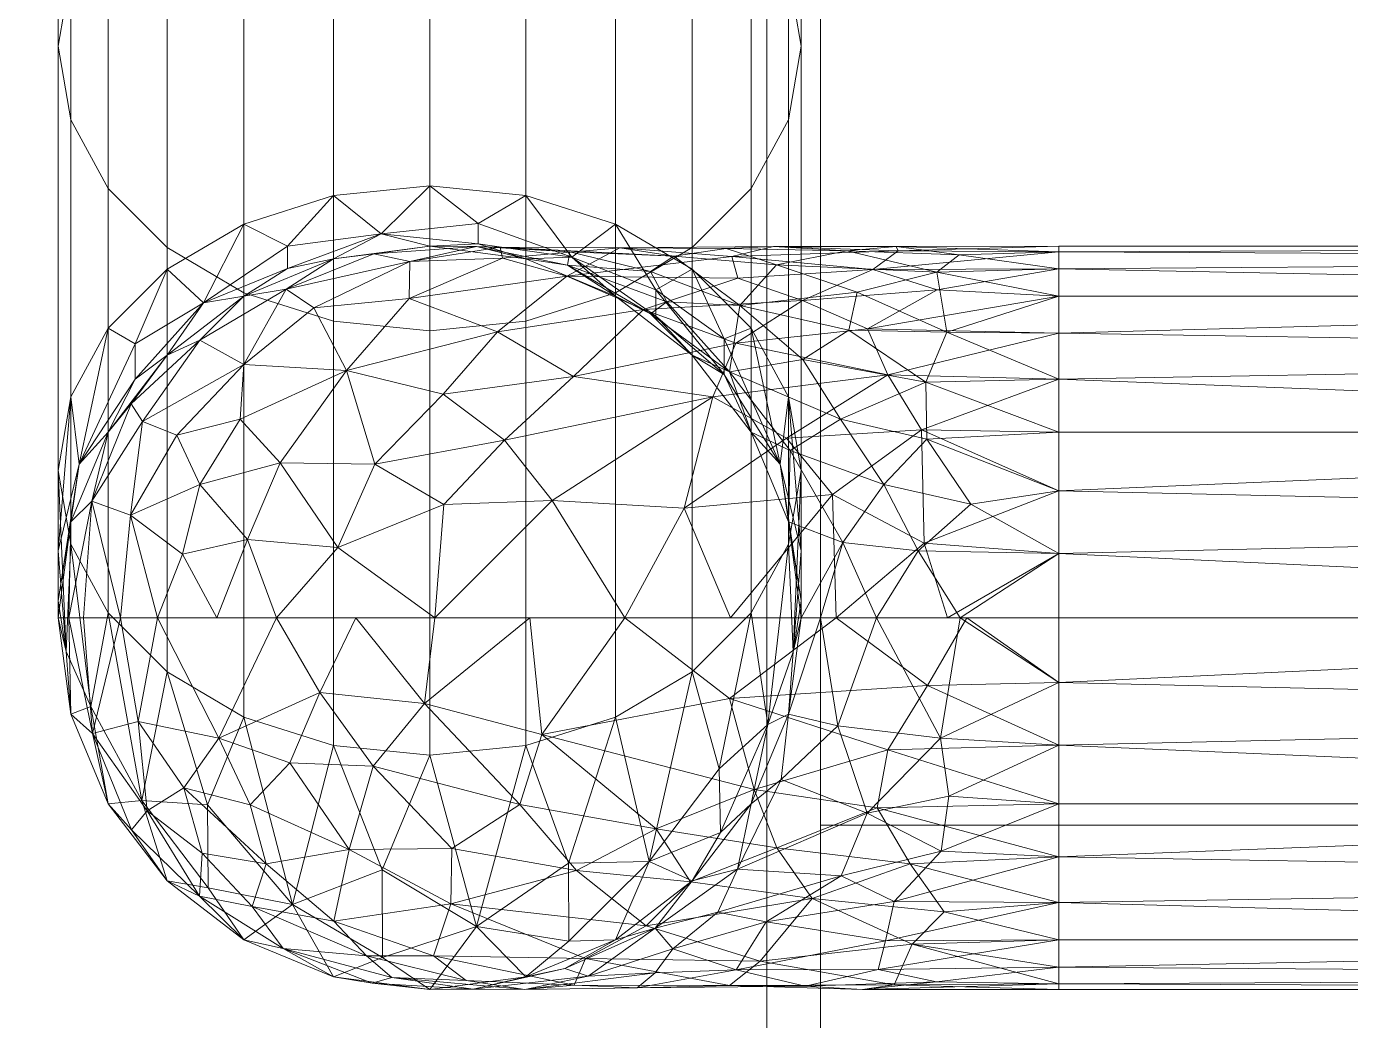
# Model space of a CAD drawing. Header units: metres. Extents: x -150801 to 1016817, y -66838 to 268038.
# Drawn here: x -107213.3 to -106919.3, y 200386.1 to 200606.6 of the extents above; entities that cross this region are included whole.
import ezdxf

# ---------------------------------------------------------------- set-up
doc = ezdxf.new("R2010")
doc.units = ezdxf.units.M
doc.layers.add('A-FLOR', color=192, linetype='Continuous', lineweight=9)
doc.layers.add('E-ELEC-EQPM', color=1, linetype='Continuous', lineweight=9)

# ---------------------------------------------------------------- blocks, each defined once
blk = doc.blocks.new('3512C 1500 kW Tier 2 - 3512C 1500 kW Tier 2-363337-_3D_')
at = {"layer": 'E-ELEC-EQPM'}
mesh = blk.add_polyface(dxfattribs=at)
corners = [(1139.95, 941.72, 1.53), (589.76, 941.72, 1.53), (589.76, 2154.86, 1.53), (1139.95, 2154.86, 1.53)]
mesh.append_faces([[corners[k] for k in face] for face in [(0, 1, 2, 3)]])
mesh = blk.add_polyface(dxfattribs=at)
corners = [(589.76, 941.72, 142.62), (1139.95, 941.72, 142.62), (1139.95, 2154.86, 142.62), (589.76, 2154.86, 142.62)]
mesh.append_faces([[corners[k] for k in face] for face in [(3, 0, 1, 2)]])
mesh = blk.add_polyface(dxfattribs=at)
corners = [(916.09, 953.63, 696.75), (-915.66, 953.63, 696.75), (-915.66, 1330.92, 696.75), (916.09, 1330.92, 696.75)]
mesh.append_faces([[corners[k] for k in face] for face in [(0, 1, 2, 3)]])
mesh = blk.add_polyface(dxfattribs=at)
corners = [(421.11, 953.63, 1280.13), (1063.75, 953.63, 637.5), (1063.75, 1330.92, 637.5), (421.11, 1330.92, 1280.13)]
mesh.append_faces([[corners[k] for k in face] for face in [(0, 1, 2, 3)]])
mesh = blk.add_polyface(dxfattribs=at)
corners = [(1001.42, 953.63, 611.43), (916.09, 953.63, 696.75), (916.09, 1330.92, 696.75), (1001.42, 1330.92, 611.43)]
mesh.append_faces([[corners[k] for k in face] for face in [(3, 0, 1, 2)]])
mesh = blk.add_polyface(dxfattribs=at)
corners = [(870.14, 1311.35, 605.64), (848.8, 1311.35, 602.83), (828.91, 1311.35, 594.59), (811.84, 1311.35, 581.49), (798.73, 1311.35, 564.41), (790.5, 1311.35, 544.53), (787.69, 1311.35, 523.19), (790.5, 1311.35, 501.85), (798.73, 1311.35, 481.96), (811.84, 1311.35, 464.89), (828.91, 1311.35, 451.79), (848.8, 1311.34, 443.55), (870.14, 1311.34, 440.74), (870.14, 1006.54, 440.75), (855.82, 1006.54, 442.01), (841.94, 1006.54, 445.73), (828.91, 1006.55, 451.8), (817.14, 1006.55, 460.04), (806.98, 1006.55, 470.21), (798.73, 1006.55, 481.98), (792.66, 1006.55, 495), (788.94, 1006.55, 508.89), (787.69, 1006.55, 523.2), (788.94, 1006.55, 537.52), (792.66, 1006.55, 551.4), (798.73, 1006.55, 564.43), (806.98, 1006.55, 576.2), (817.14, 1006.55, 586.36), (828.91, 1006.55, 594.61), (841.94, 1006.55, 600.68), (855.82, 1006.55, 604.4), (870.14, 1006.55, 605.65)]
mesh.append_faces([[corners[k] for k in face] for face in [(30, 1, 29), (29, 2, 28), (28, 2, 27), (23, 6, 22), (21, 7, 20), (20, 8, 19), (19, 8, 18)]], dxfattribs={"vtx0": -1, "vtx1": -1})
mesh.append_faces([[corners[k] for k in face] for face in [(27, 2, 3), (29, 1, 2), (24, 4, 5), (4, 25, 26), (4, 24, 25), (23, 5, 6), (6, 21, 22), (21, 6, 7), (20, 7, 8), (17, 9, 10), (18, 8, 9), (14, 11, 12), (10, 16, 17), (10, 15, 16)]], dxfattribs={"vtx0": -1, "vtx2": -1})
mesh.append_faces([[corners[k] for k in face] for face in [(0, 1, 30), (3, 4, 26), (26, 27, 3), (23, 24, 5), (10, 11, 15), (17, 18, 9), (14, 15, 11)]], dxfattribs={"vtx1": -1, "vtx2": -1})
mesh.append_faces([[corners[k] for k in face] for face in [(30, 31, 0), (12, 13, 14)]], dxfattribs={"vtx2": -1})
mesh = blk.add_polyface(dxfattribs=at)
corners = [(870.14, 1311.34, 440.74), (891.48, 1311.34, 443.55), (911.36, 1311.35, 451.79), (928.44, 1311.35, 464.89), (941.54, 1311.35, 481.96), (949.78, 1311.35, 501.85), (952.59, 1311.35, 523.19), (949.78, 1311.35, 544.53), (941.54, 1311.35, 564.41), (928.44, 1311.35, 581.49), (911.36, 1311.35, 594.59), (891.48, 1311.35, 602.83), (870.14, 1311.35, 605.64), (870.14, 1006.55, 605.65), (884.46, 1006.55, 604.4), (898.34, 1006.55, 600.68), (911.36, 1006.55, 594.61), (923.14, 1006.55, 586.36), (933.3, 1006.55, 576.2), (941.54, 1006.55, 564.43), (947.62, 1006.55, 551.4), (951.34, 1006.55, 537.52), (952.59, 1006.55, 523.2), (951.34, 1006.55, 508.89), (947.62, 1006.55, 495), (941.54, 1006.55, 481.98), (933.3, 1006.55, 470.21), (923.14, 1006.55, 460.04), (911.36, 1006.55, 451.8), (898.34, 1006.54, 445.73), (884.46, 1006.54, 442.01), (870.14, 1006.54, 440.75)]
mesh.append_faces([[corners[k] for k in face] for face in [(30, 1, 29), (29, 2, 28), (28, 2, 27), (23, 6, 22), (21, 7, 20), (20, 8, 19), (19, 8, 18)]], dxfattribs={"vtx0": -1, "vtx1": -1})
mesh.append_faces([[corners[k] for k in face] for face in [(27, 2, 3), (29, 1, 2), (24, 4, 5), (4, 25, 26), (4, 24, 25), (23, 5, 6), (6, 21, 22), (21, 6, 7), (20, 7, 8), (17, 9, 10), (18, 8, 9), (14, 11, 12), (10, 16, 17), (10, 15, 16)]], dxfattribs={"vtx0": -1, "vtx2": -1})
mesh.append_faces([[corners[k] for k in face] for face in [(0, 1, 30), (3, 4, 26), (26, 27, 3), (23, 24, 5), (10, 11, 15), (17, 18, 9), (14, 15, 11)]], dxfattribs={"vtx1": -1, "vtx2": -1})
mesh.append_faces([[corners[k] for k in face] for face in [(30, 31, 0), (12, 13, 14)]], dxfattribs={"vtx2": -1})
mesh = blk.add_polyface(dxfattribs=at)
corners = [(870.14, 1006.54, 440.75), (870.14, 957.11, 446.33), (870.14, 910.16, 462.76), (870.14, 868.04, 489.22), (870.14, 832.87, 524.4), (870.14, 806.4, 566.52), (870.14, 789.97, 613.47), (870.14, 784.4, 662.9), (848.8, 787.21, 662.9), (828.91, 795.45, 662.9), (811.84, 808.55, 662.9), (798.73, 825.63, 662.9), (790.5, 845.52, 662.9), (787.69, 866.86, 662.9), (790.5, 888.19, 662.9), (798.73, 908.08, 662.9), (811.84, 925.16, 662.9), (828.91, 938.26, 662.9), (848.8, 946.5, 662.9), (870.14, 949.31, 662.9), (870.14, 953.66, 641), (870.14, 966.07, 622.42), (870.14, 984.64, 610.01), (870.14, 1006.55, 605.65), (855.82, 1006.55, 604.4), (841.94, 1006.55, 600.68), (828.91, 1006.55, 594.61), (817.14, 1006.55, 586.36), (806.98, 1006.55, 576.2), (798.73, 1006.55, 564.43), (792.66, 1006.55, 551.4), (788.94, 1006.55, 537.52), (787.69, 1006.55, 523.2), (788.94, 1006.55, 508.89), (792.66, 1006.55, 495), (798.73, 1006.55, 481.98), (806.98, 1006.55, 470.21), (817.14, 1006.55, 460.04), (828.91, 1006.55, 451.8), (841.94, 1006.54, 445.73), (855.82, 1006.54, 442.01), (806.66, 881.88, 516.48), (789.86, 921.05, 577.41), (812.81, 949.68, 606.03), (821.11, 929.71, 471.78), (789.97, 933.94, 521.49), (813.9, 825.62, 577.71), (799.69, 949.64, 489.47), (840.54, 967.65, 613.68), (797.88, 961.78, 573.5), (791.03, 862.47, 586.82), (788.72, 959.45, 545.32), (842.79, 956.28, 451.31), (817.81, 977.03, 592.89), (816.18, 968.58, 464.46), (788.73, 970.85, 514.36), (799.98, 919.54, 621.46), (853.4, 958.56, 628.64), (826.53, 803.12, 612.11), (833, 946.86, 634.56), (797.22, 834.97, 614.9), (787.75, 877.24, 619.01), (793.4, 979.45, 556.77), (836.05, 854.68, 511.04), (853.56, 976.61, 444.48), (797.32, 979.54, 486.6), (844.89, 986.97, 604.91), (840.56, 815.84, 560.09), (844.24, 791.83, 625.4), (808.51, 815.84, 624.87), (789.38, 854.45, 626.84), (791.89, 897.42, 630.94), (830.49, 977.26, 602.2), (826.01, 958.03, 612.38), (844.1, 894.02, 476.27), (815.53, 933.45, 635.94), (855.22, 975.3, 613.32), (806.02, 964.03, 476.15), (809.16, 934.86, 481.35), (816.61, 898.77, 491.58), (801.71, 914.3, 501.74), (794.35, 897.33, 529.82), (788, 909.1, 553.09), (799.27, 862.28, 552.22), (815.21, 848.39, 538.57), (792.81, 965.23, 499.73), (788.88, 898, 599.51), (787.87, 882.48, 587.57), (790.32, 883, 560.66), (820.5, 869.83, 509.44), (830.73, 883.45, 490.16), (844.99, 869.97, 492.71), (854.48, 846.5, 511.02), (852.77, 826.41, 536.1), (835.75, 833.68, 535.69), (826.03, 824.79, 559.02), (829.59, 810.75, 582.99), (847.35, 800.43, 589.09), (855.98, 811.96, 558.3), (870.14, 819.64, 545.46), (793.26, 915.86, 600.83), (800.79, 935.7, 599.47), (870.14, 981.83, 443.54), (789.56, 984.44, 542.69), (787.71, 970.43, 529.92), (787.74, 943.2, 535.15), (788.2, 932.65, 555.35), (791.77, 943.87, 567.61), (870.14, 786.71, 642.46), (870.14, 933.64, 454.54), (806.73, 981.67, 579.55), (806.29, 959.89, 588.85), (828.39, 976.05, 454.32), (830.26, 946.11, 459.85), (845.76, 923.39, 460.89), (802.64, 915.92, 645.17), (822.63, 800.57, 641.54), (870.14, 889.1, 475.99), (794.77, 935.24, 505.14), (801.37, 841.12, 579.7), (870.14, 850.45, 506.81), (870.14, 798.19, 590)]
mesh.append_faces([[corners[k] for k in face] for face in [(102, 40, 0)]], dxfattribs={"vtx0": -1})
mesh.append_faces([[corners[k] for k in face] for face in [(19, 57, 18), (13, 70, 12), (11, 69, 10), (9, 68, 8), (10, 116, 9), (20, 57, 19), (17, 75, 16), (2, 114, 109), (99, 93, 4), (108, 68, 6)]], dxfattribs={"vtx0": -1, "vtx1": -1})
mesh.append_faces([[corners[k] for k in face] for face in [(64, 1, 52), (30, 103, 62), (36, 54, 77), (39, 64, 112), (42, 100, 101), (40, 102, 64), (118, 81, 45), (78, 80, 47), (59, 57, 48), (50, 88, 83), (77, 47, 65), (114, 74, 44), (72, 73, 48), (51, 103, 104), (62, 103, 51), (27, 110, 53), (84, 46, 119), (26, 53, 72), (29, 62, 110), (48, 66, 72), (105, 104, 55), (73, 72, 53), (82, 45, 81), (58, 97, 68), (113, 114, 44), (104, 105, 51), (55, 85, 45), (70, 50, 60), (32, 55, 104), (9, 116, 68), (51, 106, 107), (13, 61, 70), (60, 69, 11), (68, 108, 8), (34, 65, 85), (56, 101, 100), (76, 24, 66), (46, 95, 96), (119, 50, 83), (18, 57, 59), (47, 77, 78), (53, 110, 111), (24, 76, 22), (78, 77, 54), (86, 61, 71), (54, 112, 113), (17, 59, 75), (71, 61, 14), (68, 97, 121), (69, 46, 58), (92, 63, 91), (43, 101, 75), (87, 50, 61), (107, 62, 51), (62, 49, 110), (98, 67, 93), (80, 79, 41), (112, 64, 52), (85, 65, 47), (66, 48, 76), (95, 84, 94), (92, 93, 94), (96, 97, 58), (46, 69, 60), (116, 69, 58), (50, 70, 61), (60, 12, 70), (115, 71, 15), (86, 100, 42), (72, 66, 25), (73, 53, 43), (75, 73, 43), (59, 48, 73), (63, 90, 91), (79, 89, 41), (75, 59, 73), (115, 75, 56), (48, 57, 76), (21, 76, 57), (77, 65, 35), (78, 54, 44), (79, 78, 44), (78, 79, 80), (74, 90, 44), (90, 63, 89), (81, 80, 41), (118, 47, 80), (83, 81, 41), (86, 87, 61), (87, 88, 50), (105, 106, 51), (84, 83, 41), (60, 119, 46), (89, 84, 41), (63, 92, 94), (85, 47, 118), (33, 85, 55), (100, 71, 56), (87, 42, 82), (42, 87, 86), (88, 87, 82), (82, 81, 88), (83, 88, 81), (90, 89, 79), (84, 89, 63), (44, 90, 79), (90, 74, 91), (3, 92, 91), (93, 92, 4), (93, 99, 98), (93, 67, 94), (95, 94, 67), (84, 63, 94), (96, 95, 67), (84, 95, 46), (96, 67, 97), (46, 96, 58), (98, 97, 67), (98, 5, 97), (71, 100, 86), (75, 101, 56), (111, 101, 43), (101, 49, 107), (104, 103, 31), (105, 55, 45), (45, 82, 105), (106, 82, 42), (82, 106, 105), (107, 106, 42), (101, 107, 42), (107, 49, 62), (111, 110, 49), (101, 111, 49), (53, 111, 43), (113, 112, 52), (37, 112, 54), (113, 52, 114), (54, 113, 44), (109, 114, 52), (74, 114, 2), (75, 115, 16), (71, 115, 56), (69, 116, 10), (68, 116, 58), (74, 3, 91), (81, 118, 80), (85, 118, 45), (50, 119, 60), (84, 119, 83)]], dxfattribs={"vtx0": -1, "vtx1": -1, "vtx2": -1})
mesh.append_faces([[corners[k] for k in face] for face in [(54, 36, 37), (115, 15, 16), (65, 34, 35), (62, 29, 30), (55, 32, 33), (103, 30, 31), (66, 24, 25), (61, 13, 14), (59, 17, 18), (57, 20, 21), (52, 1, 109), (68, 121, 6), (110, 28, 29), (97, 5, 121)]], dxfattribs={"vtx0": -1, "vtx2": -1})
mesh.append_faces([[corners[k] for k in face] for face in [(92, 3, 120, 4)]], dxfattribs={"vtx0": -1, "vtx3": -1})
mesh.append_faces([[corners[k] for k in face] for face in [(23, 24, 22)]], dxfattribs={"vtx1": -1})
mesh.append_faces([[corners[k] for k in face] for face in [(39, 40, 64), (11, 12, 60), (33, 34, 85), (38, 39, 112), (26, 27, 53), (27, 28, 110), (117, 3, 74, 2), (37, 38, 112), (21, 22, 76), (14, 15, 71), (35, 36, 77), (25, 26, 72), (99, 5, 98), (102, 1, 64), (31, 32, 104)]], dxfattribs={"vtx1": -1, "vtx2": -1})
mesh.append_faces([[corners[k] for k in face] for face in [(108, 7, 8)]], dxfattribs={"vtx2": -1})
mesh = blk.add_polyface(dxfattribs=at)
corners = [(870.14, 784.4, 662.9), (870.14, 789.97, 613.47), (870.14, 806.4, 566.52), (870.14, 832.87, 524.4), (870.14, 868.04, 489.22), (870.14, 910.16, 462.76), (870.14, 957.11, 446.33), (870.14, 1006.54, 440.75), (884.46, 1006.54, 442.01), (898.34, 1006.54, 445.73), (911.36, 1006.55, 451.8), (923.14, 1006.55, 460.04), (933.3, 1006.55, 470.21), (941.54, 1006.55, 481.98), (947.62, 1006.55, 495), (951.34, 1006.55, 508.89), (952.59, 1006.55, 523.2), (951.34, 1006.55, 537.52), (947.62, 1006.55, 551.4), (941.54, 1006.55, 564.43), (933.3, 1006.55, 576.2), (923.14, 1006.55, 586.36), (911.36, 1006.55, 594.61), (898.34, 1006.55, 600.68), (884.46, 1006.55, 604.4), (870.14, 1006.55, 605.65), (870.14, 984.64, 610.01), (870.14, 966.07, 622.42), (870.14, 953.66, 641), (870.14, 949.31, 662.9), (891.48, 946.5, 662.9), (911.36, 938.26, 662.9), (928.44, 925.16, 662.9), (941.54, 908.08, 662.9), (949.78, 888.19, 662.9), (952.59, 866.86, 662.9), (949.78, 845.52, 662.9), (941.54, 825.63, 662.9), (928.44, 808.55, 662.9), (911.36, 795.45, 662.9), (891.48, 787.21, 662.9), (951.64, 898.96, 555.32), (926.18, 899.49, 493.76), (937.6, 941.58, 597.34), (946.3, 940.26, 504.98), (924.71, 830.55, 564.79), (908.18, 938.89, 461.1), (951.81, 950.25, 547.55), (913.48, 963.97, 607.91), (932.37, 951.76, 477.02), (894.09, 957.45, 627.04), (941.76, 968.08, 571.84), (949.9, 858.47, 600.76), (949.64, 902.05, 608.46), (951.52, 969.98, 514.43), (912.93, 804.16, 606.23), (899.39, 968.56, 449.47), (921.89, 980.41, 592.06), (896.81, 980.26, 607.11), (942.54, 973.99, 486.75), (924.69, 973.52, 464.1), (903.06, 854.32, 510.67), (950.9, 979.41, 542.83), (925.85, 935.19, 629.22), (943.48, 834.32, 620.58), (952.49, 876.53, 624.39), (895.79, 792.03, 623.81), (951.68, 933.39, 529.75), (945.69, 901.48, 525.84), (945.13, 867.73, 558.05), (870.14, 986.1, 443.06), (896.8, 820.04, 550.58), (938.95, 916.95, 633.61), (931.88, 815.75, 625.95), (933.57, 871.52, 525.88), (888.05, 933.44, 455.22), (896.03, 891.74, 477.61), (893.09, 802.15, 584.6), (952.59, 962.95, 530.8), (948.25, 934.87, 575.15), (948.18, 966.43, 557.18), (952.59, 887.99, 588.55), (952.2, 912.91, 570.26), (905.98, 944.91, 640.93), (951.15, 854.09, 634.7), (927.36, 958.23, 598.72), (933.07, 969.97, 584.6), (947.95, 896.87, 638.17), (934.16, 827.44, 594.72), (937.46, 845.57, 567.18), (922.3, 816.33, 590.46), (907.84, 812.3, 575.47), (911.61, 827.01, 552.15), (921.56, 848.99, 533.09), (902.29, 835.8, 531.23), (886.68, 842.44, 515.68), (889.11, 865.72, 493.97), (921.33, 871.77, 509.33), (911.53, 886.87, 489.12), (916.94, 917.13, 475.58), (870.14, 850.45, 506.81), (921.15, 943.95, 468.25), (935.32, 981.09, 474.43), (928.67, 924.79, 482.83), (938.47, 914.94, 501.22), (945.13, 852.84, 581.41), (870.14, 786.71, 642.46), (917.19, 800.65, 638.03), (909.68, 982.13, 600.14), (912.31, 966.2, 456.26), (885.16, 977.38, 444.07), (870.14, 819.64, 545.46), (943.57, 920.84, 607.24), (948.88, 916.92, 590.46), (935.41, 930.83, 615.52), (870.14, 933.64, 454.54), (870.14, 889.1, 475.99), (870.14, 798.19, 590), (950.6, 874.99, 575.98)]
mesh.append_faces([[corners[k] for k in face] for face in [(26, 24, 25)]], dxfattribs={"vtx0": -1})
mesh.append_faces([[corners[k] for k in face] for face in [(18, 62, 17), (70, 110, 6), (10, 56, 9), (28, 50, 27), (36, 84, 35), (34, 87, 33), (17, 78, 16), (13, 102, 12), (23, 108, 22), (9, 110, 8), (117, 66, 1)]], dxfattribs={"vtx0": -1, "vtx1": -1})
mesh.append_faces([[corners[k] for k in face] for face in [(66, 77, 55), (59, 54, 44), (85, 57, 48), (45, 91, 92), (104, 103, 49), (75, 56, 46), (58, 48, 108), (23, 58, 108), (54, 78, 67), (78, 17, 62), (57, 86, 21), (82, 47, 79), (86, 57, 85), (11, 60, 109), (44, 49, 59), (97, 74, 93), (56, 109, 46), (110, 70, 8), (60, 12, 102), (101, 60, 49), (60, 102, 49), (26, 58, 24), (103, 42, 99), (15, 54, 59), (50, 48, 58), (80, 79, 47), (27, 50, 58), (108, 48, 57), (48, 50, 83), (84, 64, 52), (65, 81, 53), (112, 114, 72), (75, 76, 5), (32, 72, 63), (65, 53, 87), (68, 44, 67), (59, 102, 13), (61, 94, 95), (54, 67, 44), (73, 64, 37), (97, 98, 42), (77, 71, 91), (88, 64, 73), (107, 66, 55), (19, 51, 80), (94, 71, 95), (30, 83, 50), (69, 74, 68), (28, 30, 50), (110, 75, 6), (80, 47, 62), (41, 69, 68), (79, 51, 43), (78, 62, 47), (114, 85, 63), (88, 105, 64), (84, 65, 35), (105, 118, 52), (66, 40, 106), (66, 117, 77), (82, 67, 47), (68, 67, 41), (118, 41, 81), (103, 104, 42), (105, 88, 89), (74, 42, 104), (9, 56, 110), (45, 90, 91), (87, 72, 33), (112, 72, 53), (107, 73, 38), (88, 90, 45), (89, 74, 69), (45, 92, 93), (75, 46, 76), (98, 99, 42), (96, 61, 95), (41, 118, 69), (71, 77, 2), (67, 78, 47), (16, 78, 54), (112, 79, 43), (81, 82, 113), (80, 62, 18), (79, 80, 51), (52, 81, 65), (82, 81, 41), (82, 41, 67), (82, 79, 113), (31, 63, 83), (48, 83, 63), (64, 84, 36), (65, 84, 52), (63, 85, 48), (86, 43, 51), (43, 86, 85), (20, 86, 51), (65, 87, 34), (72, 87, 53), (90, 73, 55), (89, 88, 45), (89, 45, 93), (105, 89, 69), (73, 90, 88), (91, 90, 55), (77, 91, 55), (91, 71, 92), (71, 94, 92), (93, 74, 89), (94, 93, 92), (74, 97, 42), (93, 94, 61), (96, 76, 98), (96, 95, 100), (93, 61, 97), (61, 96, 98), (61, 98, 97), (99, 76, 46), (76, 99, 98), (101, 99, 46), (101, 46, 109), (103, 101, 49), (49, 102, 59), (101, 103, 99), (104, 49, 44), (44, 68, 104), (74, 104, 68), (118, 105, 69), (64, 105, 52), (66, 107, 39), (73, 107, 55), (57, 22, 108), (10, 109, 56), (101, 109, 60), (75, 110, 56), (71, 3, 95), (113, 112, 53), (114, 112, 43), (113, 53, 81), (79, 112, 113), (85, 114, 43), (72, 114, 63), (96, 116, 76), (81, 52, 118)]], dxfattribs={"vtx0": -1, "vtx1": -1, "vtx2": -1})
mesh.append_faces([[corners[k] for k in face] for face in [(59, 14, 15), (86, 20, 21), (83, 30, 31), (64, 36, 37), (63, 31, 32), (96, 4, 116), (54, 15, 16), (107, 38, 39), (96, 100, 4), (95, 3, 100)]], dxfattribs={"vtx0": -1, "vtx2": -1})
mesh.append_faces([[corners[k] for k in face] for face in [(19, 20, 51), (34, 35, 65), (21, 22, 57), (39, 40, 66), (10, 11, 109), (11, 12, 60), (23, 24, 58), (26, 27, 58), (13, 14, 59), (106, 1, 66), (111, 3, 71, 2), (18, 19, 80), (32, 33, 72), (37, 38, 73), (115, 6, 75, 5), (116, 5, 76), (117, 2, 77)]], dxfattribs={"vtx1": -1, "vtx2": -1})
mesh.append_faces([[corners[k] for k in face] for face in [(28, 29, 30), (70, 7, 8), (40, 0, 106)]], dxfattribs={"vtx2": -1})
mesh = blk.add_polyface(dxfattribs=at)
corners = [(-1063.7, 953.63, 358.28), (-1139.95, 953.63, 358.28), (-1139.95, 953.63, 142.62), (-1063.7, 953.63, 142.62), (1063.75, 953.63, 358.28), (1063.75, 953.63, 142.62), (1139.95, 953.63, 142.62), (1139.95, 953.63, 358.28)]
mesh.append_faces([[corners[k] for k in face] for face in [(2, 3, 0, 1), (6, 7, 4, 5)]])
mesh = blk.add_polyface(dxfattribs=at)
corners = [(421.11, 953.63, 1280.13), (-420.81, 953.63, 1280.13), (-1063.7, 953.63, 637.24), (-1063.7, 953.63, 143.45), (-1001.49, 953.63, 143.45), (-1001.49, 953.63, 610.92), (-915.66, 953.63, 696.75), (916.09, 953.63, 696.75), (1001.42, 953.63, 611.43), (1001.42, 953.63, 144.28), (1063.75, 953.63, 144.28), (1063.75, 953.63, 637.5)]
mesh.append_faces([[corners[k] for k in face] for face in [(6, 1, 2, 5)]], dxfattribs={"vtx0": -1, "vtx2": -1})
mesh.append_faces([[corners[k] for k in face] for face in [(11, 0, 7, 8), (6, 7, 0, 1)]], dxfattribs={"vtx1": -1, "vtx3": -1})
mesh.append_faces([[corners[k] for k in face] for face in [(3, 4, 5, 2)]], dxfattribs={"vtx2": -1})
mesh.append_faces([[corners[k] for k in face] for face in [(8, 9, 10, 11)]], dxfattribs={"vtx3": -1})
mesh = blk.add_polyface(dxfattribs=at)
corners = [(743.29, 949.31, 1668.4), (726.94, 946.5, 1654.68), (711.71, 938.26, 1641.9), (698.62, 925.16, 1630.93), (688.59, 908.08, 1622.5), (682.28, 888.19, 1617.21), (680.12, 866.86, 1615.4), (682.28, 845.52, 1617.21), (688.59, 825.63, 1622.5), (698.62, 808.55, 1630.93), (711.71, 795.45, 1641.9), (726.94, 787.21, 1654.68), (743.29, 784.4, 1668.4), (618.6, 784.4, 1817), (602.25, 787.21, 1803.28), (587.02, 795.45, 1790.5), (573.94, 808.55, 1779.52), (563.9, 825.63, 1771.1), (557.59, 845.52, 1765.8), (555.44, 866.86, 1764), (557.59, 888.19, 1765.8), (563.9, 908.08, 1771.1), (573.94, 925.16, 1779.52), (587.02, 938.26, 1790.5), (602.25, 946.5, 1803.28), (618.6, 949.31, 1817)]
mesh.append_faces([[corners[k] for k in face] for face in [(13, 14, 11, 12)]], dxfattribs={"vtx1": -1})
mesh.append_faces([[corners[k] for k in face] for face in [(14, 15, 10, 11), (16, 17, 8, 9), (15, 16, 9, 10), (17, 18, 7, 8), (6, 7, 18, 19), (20, 21, 4, 5), (21, 22, 3, 4), (23, 24, 1, 2), (22, 23, 2, 3), (19, 20, 5, 6)]], dxfattribs={"vtx1": -1, "vtx3": -1})
mesh.append_faces([[corners[k] for k in face] for face in [(24, 25, 0, 1)]], dxfattribs={"vtx3": -1})
mesh = blk.add_polyface(dxfattribs=at)
corners = [(743.29, 784.4, 1668.4), (759.63, 787.21, 1682.12), (774.87, 795.45, 1694.9), (787.95, 808.55, 1705.88), (797.98, 825.63, 1714.3), (804.29, 845.52, 1719.59), (806.45, 866.86, 1721.4), (804.29, 888.19, 1719.59), (797.98, 908.08, 1714.3), (787.95, 925.16, 1705.88), (774.87, 938.26, 1694.9), (759.63, 946.5, 1682.12), (743.29, 949.31, 1668.4), (618.6, 949.31, 1817), (634.95, 946.5, 1830.71), (650.18, 938.26, 1843.5), (663.26, 925.16, 1854.47), (673.3, 908.08, 1862.89), (679.61, 888.19, 1868.19), (681.76, 866.86, 1870), (679.61, 845.52, 1868.19), (673.3, 825.63, 1862.89), (663.26, 808.55, 1854.47), (650.18, 795.45, 1843.5), (634.95, 787.21, 1830.71), (618.6, 784.4, 1817)]
mesh.append_faces([[corners[k] for k in face] for face in [(13, 14, 11, 12)]], dxfattribs={"vtx1": -1})
mesh.append_faces([[corners[k] for k in face] for face in [(14, 15, 10, 11), (16, 17, 8, 9), (15, 16, 9, 10), (17, 18, 7, 8), (6, 7, 18, 19), (20, 21, 4, 5), (21, 22, 3, 4), (23, 24, 1, 2), (22, 23, 2, 3), (19, 20, 5, 6)]], dxfattribs={"vtx1": -1, "vtx3": -1})
mesh.append_faces([[corners[k] for k in face] for face in [(24, 25, 0, 1)]], dxfattribs={"vtx3": -1})
mesh = blk.add_polyface(dxfattribs=at)
corners = [(837.45, 949.31, 1556.17), (821.11, 946.5, 1542.46), (805.87, 938.26, 1529.68), (792.79, 925.16, 1518.7), (782.76, 908.08, 1510.28), (776.45, 888.19, 1504.98), (774.29, 866.86, 1503.18), (776.45, 845.52, 1504.98), (782.76, 825.63, 1510.28), (792.79, 808.55, 1518.7), (805.87, 795.45, 1529.68), (821.11, 787.21, 1542.46), (837.45, 784.4, 1556.17), (743.29, 784.4, 1668.4), (726.94, 787.21, 1654.68), (711.71, 795.45, 1641.9), (698.62, 808.55, 1630.93), (688.59, 825.63, 1622.5), (682.28, 845.52, 1617.21), (680.12, 866.86, 1615.4), (682.28, 888.19, 1617.21), (688.59, 908.08, 1622.5), (698.62, 925.16, 1630.93), (711.71, 938.26, 1641.9), (726.94, 946.5, 1654.68), (743.29, 949.31, 1668.4)]
mesh.append_faces([[corners[k] for k in face] for face in [(13, 14, 11, 12)]], dxfattribs={"vtx1": -1})
mesh.append_faces([[corners[k] for k in face] for face in [(14, 15, 10, 11), (16, 17, 8, 9), (15, 16, 9, 10), (17, 18, 7, 8), (6, 7, 18, 19), (20, 21, 4, 5), (21, 22, 3, 4), (23, 24, 1, 2), (22, 23, 2, 3), (19, 20, 5, 6)]], dxfattribs={"vtx1": -1, "vtx3": -1})
mesh.append_faces([[corners[k] for k in face] for face in [(24, 25, 0, 1)]], dxfattribs={"vtx3": -1})
mesh = blk.add_polyface(dxfattribs=at)
corners = [(837.45, 784.4, 1556.17), (853.8, 787.21, 1569.89), (869.03, 795.45, 1582.67), (882.12, 808.55, 1593.65), (892.15, 825.63, 1602.07), (898.46, 845.52, 1607.37), (900.62, 866.86, 1609.17), (898.46, 888.19, 1607.37), (892.15, 908.08, 1602.07), (882.12, 925.16, 1593.65), (869.03, 938.26, 1582.67), (853.8, 946.5, 1569.89), (837.45, 949.31, 1556.17), (743.29, 949.31, 1668.4), (759.63, 946.5, 1682.12), (774.87, 938.26, 1694.9), (787.95, 925.16, 1705.88), (797.98, 908.08, 1714.3), (804.29, 888.19, 1719.59), (806.45, 866.86, 1721.4), (804.29, 845.52, 1719.59), (797.98, 825.63, 1714.3), (787.95, 808.55, 1705.88), (774.87, 795.45, 1694.9), (759.63, 787.21, 1682.12), (743.29, 784.4, 1668.4)]
mesh.append_faces([[corners[k] for k in face] for face in [(13, 14, 11, 12)]], dxfattribs={"vtx1": -1})
mesh.append_faces([[corners[k] for k in face] for face in [(14, 15, 10, 11), (16, 17, 8, 9), (15, 16, 9, 10), (17, 18, 7, 8), (6, 7, 18, 19), (20, 21, 4, 5), (21, 22, 3, 4), (23, 24, 1, 2), (22, 23, 2, 3), (19, 20, 5, 6)]], dxfattribs={"vtx1": -1, "vtx3": -1})
mesh.append_faces([[corners[k] for k in face] for face in [(24, 25, 0, 1)]], dxfattribs={"vtx3": -1})
mesh = blk.add_polyface(dxfattribs=at)
corners = [(870.14, 949.31, 1466.38), (848.8, 946.5, 1466.38), (828.91, 938.26, 1466.38), (811.84, 925.16, 1466.38), (798.73, 908.08, 1466.38), (790.5, 888.19, 1466.38), (787.69, 866.86, 1466.38), (790.5, 845.52, 1466.38), (798.73, 825.63, 1466.38), (811.84, 808.55, 1466.38), (828.91, 795.45, 1466.38), (848.8, 787.21, 1466.38), (870.14, 784.4, 1466.38), (866.37, 784.4, 1498.59), (855.28, 784.4, 1529.07), (837.45, 784.4, 1556.17), (821.11, 787.21, 1542.46), (805.87, 795.45, 1529.68), (792.79, 808.55, 1518.7), (782.76, 825.63, 1510.28), (776.45, 845.52, 1504.98), (774.29, 866.86, 1503.18), (776.45, 888.19, 1504.98), (782.76, 908.08, 1510.28), (792.79, 925.16, 1518.7), (805.87, 938.26, 1529.68), (821.11, 946.5, 1542.46), (837.45, 949.31, 1556.17), (855.28, 949.31, 1529.07), (866.37, 949.31, 1498.59), (836.04, 944.65, 1504.81), (836.04, 789.06, 1504.81), (800.25, 816.66, 1491.78), (784.9, 856.09, 1486.2), (790.13, 898.41, 1488.1), (816.11, 932.27, 1492.29), (787.64, 835.3, 1494.01), (817.2, 801.44, 1488.36), (782.62, 877.62, 1491.58), (797.33, 917.05, 1498.69), (792.62, 835.3, 1479.37), (809.32, 801.44, 1508.67), (787.17, 877.62, 1478.23), (803.16, 917.05, 1481.57), (808.24, 932.27, 1510.63)]
mesh.append_faces([[corners[k] for k in face] for face in [(13, 11, 12), (16, 14, 15)]], dxfattribs={"vtx0": -1})
mesh.append_faces([[corners[k] for k in face] for face in [(11, 31, 10), (25, 44, 24), (9, 32, 8), (7, 33, 6), (3, 35, 2), (2, 30, 1), (21, 33, 20), (8, 40, 7), (18, 41, 17)]], dxfattribs={"vtx0": -1, "vtx1": -1})
mesh.append_faces([[corners[k] for k in face] for face in [(41, 31, 17), (9, 37, 32), (32, 37, 41), (32, 36, 40), (32, 40, 8), (1, 30, 29), (42, 34, 5), (34, 42, 38), (33, 40, 36), (35, 30, 2), (34, 39, 43), (33, 38, 42), (40, 33, 7), (44, 39, 24), (39, 44, 35), (32, 19, 36), (10, 31, 37), (13, 31, 11), (33, 42, 6), (35, 44, 30), (39, 34, 23), (38, 33, 21), (22, 34, 38), (31, 41, 37), (35, 3, 43), (28, 30, 26), (20, 33, 36), (32, 41, 18), (35, 43, 39), (16, 31, 14), (30, 44, 25), (34, 43, 4)]], dxfattribs={"vtx0": -1, "vtx1": -1, "vtx2": -1})
mesh.append_faces([[corners[k] for k in face] for face in [(42, 5, 6), (31, 13, 14), (36, 19, 20)]], dxfattribs={"vtx0": -1, "vtx2": -1})
mesh.append_faces([[corners[k] for k in face] for face in [(27, 28, 26)]], dxfattribs={"vtx1": -1})
mesh.append_faces([[corners[k] for k in face] for face in [(25, 26, 30), (21, 22, 38), (18, 19, 32), (23, 24, 39), (3, 4, 43), (16, 17, 31), (4, 5, 34), (9, 10, 37), (22, 23, 34), (28, 29, 30)]], dxfattribs={"vtx1": -1, "vtx2": -1})
mesh.append_faces([[corners[k] for k in face] for face in [(29, 0, 1)]], dxfattribs={"vtx2": -1})
mesh = blk.add_polyface(dxfattribs=at)
corners = [(870.14, 949.31, 662.9), (848.8, 946.5, 662.9), (828.91, 938.26, 662.9), (811.84, 925.16, 662.9), (798.73, 908.08, 662.9), (790.5, 888.19, 662.9), (787.69, 866.86, 662.9), (790.5, 845.52, 662.9), (798.73, 825.63, 662.9), (811.84, 808.55, 662.9), (828.91, 795.45, 662.9), (848.8, 787.21, 662.9), (870.14, 784.4, 662.9), (870.14, 784.4, 740.56), (848.8, 787.21, 740.56), (828.91, 795.45, 740.56), (811.84, 808.55, 740.56), (798.73, 825.63, 740.56), (790.5, 845.52, 740.56), (787.69, 866.86, 740.56), (790.5, 888.19, 740.56), (798.73, 908.08, 740.56), (811.84, 925.16, 740.56), (828.91, 938.26, 740.56), (848.8, 946.5, 740.56), (870.14, 949.31, 740.56)]
mesh.append_faces([[corners[k] for k in face] for face in [(11, 14, 15, 10), (8, 17, 18, 7), (10, 15, 16, 9), (9, 16, 17, 8)]], dxfattribs={"vtx0": -1, "vtx2": -1})
mesh.append_faces([[corners[k] for k in face] for face in [(6, 7, 18, 19), (20, 21, 4, 5), (21, 22, 3, 4), (23, 24, 1, 2), (22, 23, 2, 3), (19, 20, 5, 6)]], dxfattribs={"vtx1": -1, "vtx3": -1})
mesh.append_faces([[corners[k] for k in face] for face in [(12, 13, 14, 11)]], dxfattribs={"vtx2": -1})
mesh.append_faces([[corners[k] for k in face] for face in [(24, 25, 0, 1)]], dxfattribs={"vtx3": -1})
mesh = blk.add_polyface(dxfattribs=at)
corners = [(870.14, 949.31, 740.56), (848.8, 946.5, 740.56), (828.91, 938.26, 740.56), (811.84, 925.16, 740.56), (798.73, 908.08, 740.56), (790.5, 888.19, 740.56), (787.69, 866.86, 740.56), (790.5, 845.52, 740.56), (798.73, 825.63, 740.56), (811.84, 808.55, 740.56), (828.91, 795.45, 740.56), (848.8, 787.21, 740.56), (870.14, 784.4, 740.56), (870.14, 784.4, 1466.38), (848.8, 787.21, 1466.38), (828.91, 795.45, 1466.38), (811.84, 808.55, 1466.38), (798.73, 825.63, 1466.38), (790.5, 845.52, 1466.38), (787.69, 866.86, 1466.38), (790.5, 888.19, 1466.38), (798.73, 908.08, 1466.38), (811.84, 925.16, 1466.38), (828.91, 938.26, 1466.38), (848.8, 946.5, 1466.38), (870.14, 949.31, 1466.38)]
mesh.append_faces([[corners[k] for k in face] for face in [(14, 15, 10, 11), (16, 17, 8, 9), (15, 16, 9, 10), (17, 18, 7, 8), (6, 7, 18, 19), (20, 21, 4, 5), (21, 22, 3, 4), (23, 24, 1, 2), (22, 23, 2, 3), (19, 20, 5, 6)]], dxfattribs={"vtx1": -1, "vtx3": -1})
mesh.append_faces([[corners[k] for k in face] for face in [(12, 13, 14, 11)]], dxfattribs={"vtx2": -1})
mesh.append_faces([[corners[k] for k in face] for face in [(24, 25, 0, 1)]], dxfattribs={"vtx3": -1})
mesh = blk.add_polyface(dxfattribs=at)
corners = [(870.14, 784.4, 1466.38), (891.48, 787.21, 1466.38), (911.36, 795.45, 1466.38), (928.44, 808.55, 1466.38), (941.54, 825.63, 1466.38), (949.78, 845.52, 1466.38), (952.59, 866.86, 1466.38), (949.78, 888.19, 1466.38), (941.54, 908.08, 1466.38), (928.44, 925.16, 1466.38), (911.36, 938.26, 1466.38), (891.48, 946.5, 1466.38), (870.14, 949.31, 1466.38), (866.37, 949.31, 1498.59), (855.28, 949.31, 1529.07), (837.45, 949.31, 1556.17), (853.8, 946.5, 1569.89), (869.03, 938.26, 1582.67), (882.12, 925.16, 1593.65), (892.15, 908.08, 1602.07), (898.46, 888.19, 1607.37), (900.62, 866.86, 1609.17), (898.46, 845.52, 1607.37), (892.15, 825.63, 1602.07), (882.12, 808.55, 1593.65), (869.03, 795.45, 1582.67), (853.8, 787.21, 1569.89), (837.45, 784.4, 1556.17), (855.28, 784.4, 1529.07), (866.37, 784.4, 1498.59), (938.58, 877.23, 1542.13), (933.7, 836.37, 1540.36), (924.22, 915.57, 1536.91), (910.66, 802.94, 1531.97), (893.78, 941.91, 1525.83), (877.64, 947.54, 1519.96), (945.5, 856.36, 1519.29), (924.57, 897.66, 1561.49), (930.04, 817.71, 1516.91), (889.76, 791.61, 1534.83), (877.61, 786.16, 1519.94), (903.61, 931.16, 1547.66), (926.05, 856.33, 1570.24), (941.89, 897.77, 1511.13), (911.59, 817.52, 1563.95), (917.77, 931.44, 1503.35)]
mesh.append_faces([[corners[k] for k in face] for face in [(9, 32, 8), (13, 35, 12), (17, 34, 16), (2, 39, 1), (21, 30, 20), (29, 40, 28), (28, 40, 27), (26, 39, 25), (12, 35, 11)]], dxfattribs={"vtx0": -1, "vtx1": -1})
mesh.append_faces([[corners[k] for k in face] for face in [(33, 44, 24), (30, 43, 37), (45, 32, 9), (30, 42, 36), (31, 42, 22), (32, 43, 8), (38, 33, 3), (34, 41, 45), (39, 40, 1), (42, 31, 36), (2, 33, 39), (36, 31, 5), (31, 44, 38), (26, 40, 39), (37, 32, 19), (4, 31, 38), (44, 31, 23), (41, 34, 17), (32, 37, 43), (39, 33, 25), (20, 30, 37), (6, 30, 36), (42, 30, 21), (44, 33, 38), (11, 35, 34), (43, 30, 7), (34, 35, 16), (18, 32, 41), (34, 45, 10), (32, 45, 41)]], dxfattribs={"vtx0": -1, "vtx1": -1, "vtx2": -1})
mesh.append_faces([[corners[k] for k in face] for face in [(34, 10, 11), (33, 2, 3), (31, 4, 5), (35, 13, 14), (40, 29, 0), (35, 14, 15), (42, 21, 22)]], dxfattribs={"vtx0": -1, "vtx2": -1})
mesh.append_faces([[corners[k] for k in face] for face in [(7, 8, 43), (9, 10, 45), (6, 7, 30), (5, 6, 36), (22, 23, 31), (3, 4, 38), (0, 1, 40), (24, 25, 33), (19, 20, 37), (15, 16, 35), (18, 19, 32), (26, 27, 40), (17, 18, 41), (23, 24, 44)]], dxfattribs={"vtx1": -1, "vtx2": -1})
mesh = blk.add_polyface(dxfattribs=at)
corners = [(870.14, 784.4, 662.9), (891.48, 787.21, 662.9), (911.36, 795.45, 662.9), (928.44, 808.55, 662.9), (941.54, 825.63, 662.9), (949.78, 845.52, 662.9), (952.59, 866.86, 662.9), (949.78, 888.19, 662.9), (941.54, 908.08, 662.9), (928.44, 925.16, 662.9), (911.36, 938.26, 662.9), (891.48, 946.5, 662.9), (870.14, 949.31, 662.9), (870.14, 949.31, 740.56), (891.48, 946.5, 740.56), (911.36, 938.26, 740.56), (928.44, 925.16, 740.56), (941.54, 908.08, 740.56), (949.78, 888.19, 740.56), (952.59, 866.86, 740.56), (949.78, 845.52, 740.56), (941.54, 825.63, 740.56), (928.44, 808.55, 740.56), (911.36, 795.45, 740.56), (891.48, 787.21, 740.56), (870.14, 784.4, 740.56)]
mesh.append_faces([[corners[k] for k in face] for face in [(13, 14, 11, 12)]], dxfattribs={"vtx1": -1})
mesh.append_faces([[corners[k] for k in face] for face in [(14, 15, 10, 11), (16, 17, 8, 9), (15, 16, 9, 10), (17, 18, 7, 8), (6, 7, 18, 19), (20, 21, 4, 5), (21, 22, 3, 4), (23, 24, 1, 2), (22, 23, 2, 3), (19, 20, 5, 6)]], dxfattribs={"vtx1": -1, "vtx3": -1})
mesh.append_faces([[corners[k] for k in face] for face in [(24, 25, 0, 1)]], dxfattribs={"vtx3": -1})
mesh = blk.add_polyface(dxfattribs=at)
corners = [(870.14, 784.4, 740.56), (891.48, 787.21, 740.56), (911.36, 795.45, 740.56), (928.44, 808.55, 740.56), (941.54, 825.63, 740.56), (949.78, 845.52, 740.56), (952.59, 866.86, 740.56), (949.78, 888.19, 740.56), (941.54, 908.08, 740.56), (928.44, 925.16, 740.56), (911.36, 938.26, 740.56), (891.48, 946.5, 740.56), (870.14, 949.31, 740.56), (870.14, 949.31, 1466.38), (891.48, 946.5, 1466.38), (911.36, 938.26, 1466.38), (928.44, 925.16, 1466.38), (941.54, 908.08, 1466.38), (949.78, 888.19, 1466.38), (952.59, 866.86, 1466.38), (949.78, 845.52, 1466.38), (941.54, 825.63, 1466.38), (928.44, 808.55, 1466.38), (911.36, 795.45, 1466.38), (891.48, 787.21, 1466.38), (870.14, 784.4, 1466.38)]
mesh.append_faces([[corners[k] for k in face] for face in [(13, 14, 11, 12)]], dxfattribs={"vtx1": -1})
mesh.append_faces([[corners[k] for k in face] for face in [(14, 15, 10, 11), (16, 17, 8, 9), (15, 16, 9, 10), (17, 18, 7, 8), (6, 7, 18, 19), (20, 21, 4, 5), (21, 22, 3, 4), (23, 24, 1, 2), (22, 23, 2, 3), (19, 20, 5, 6)]], dxfattribs={"vtx1": -1, "vtx3": -1})
mesh.append_faces([[corners[k] for k in face] for face in [(24, 25, 0, 1)]], dxfattribs={"vtx3": -1})
mesh = blk.add_polyface(dxfattribs=at)
corners = [(589.76, 941.72, 142.62), (589.76, 941.72, 1.53), (1139.95, 941.72, 1.53), (1139.95, 941.72, 142.62), (-589.76, 941.72, 142.62), (-1139.95, 941.72, 142.62), (-1139.95, 941.72, 1.53), (-589.76, 941.72, 1.53)]
mesh.append_faces([[corners[k] for k in face] for face in [(2, 3, 0, 1), (4, 5, 6, 7)]])

msp = doc.modelspace()

# ---------------------------------------------------------------- block references
at = {"layer": 'E-ELEC-EQPM', "rotation": 269.9999999999995}
msp.add_blockref('3512C 1500 kW Tier 2 - 3512C 1500 kW Tier 2-363337-_3D_', (-107990.63, 201345.52, 1290000), dxfattribs=at)

# ---------------------------------------------------------------- meshes
at = {"layer": 'A-FLOR'}
mesh = msp.add_polyface(dxfattribs=at)
corners = [(-123269.86, 198872.61, 1289530), (-123269.86, 204072.61, 1289530), (-93069.86, 204072.61, 1289530), (-93069.86, 198872.61, 1289530)]
mesh.append_faces([[corners[k] for k in face] for face in [(2, 3, 0, 1)]])
mesh = msp.add_polyface(dxfattribs=at)
corners = [(-123269.86, 198872.61, 1290000), (-93069.86, 198872.61, 1290000), (-93069.86, 204072.61, 1290000), (-123269.86, 204072.61, 1290000)]
mesh.append_faces([[corners[k] for k in face] for face in [(2, 3, 0, 1)]])

doc.saveas('drawing.dxf')
